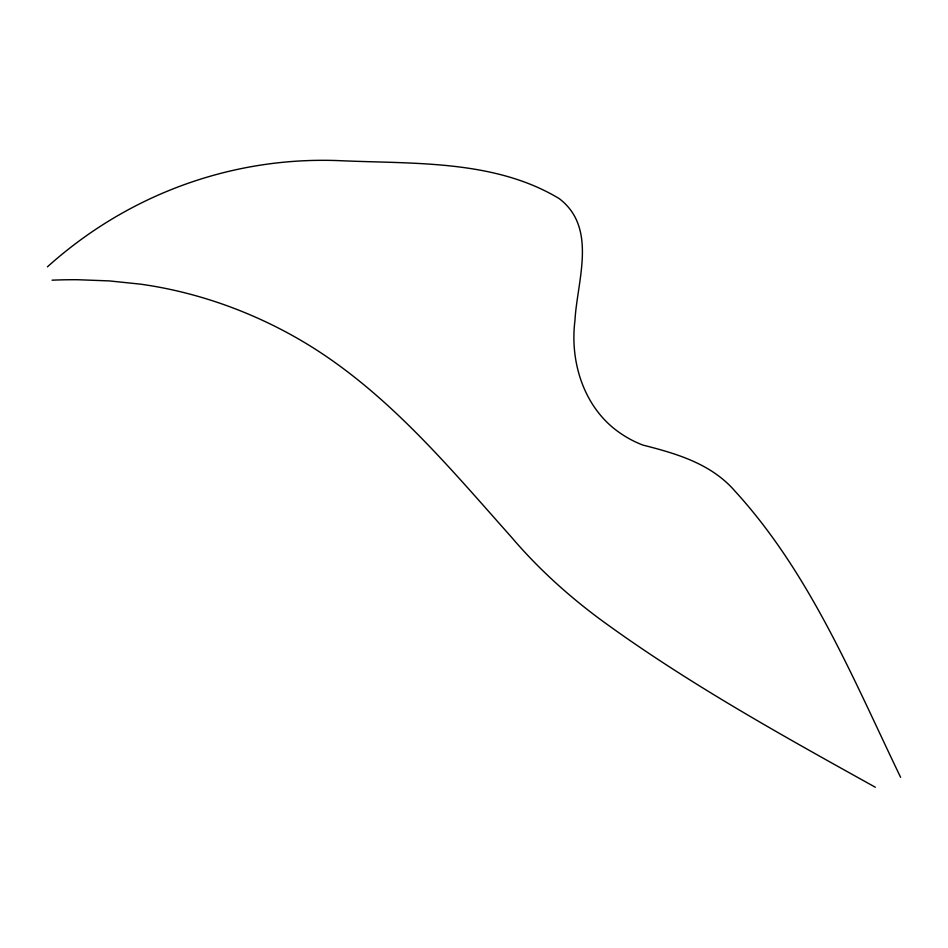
<?xml version="1.0" encoding="UTF-8"?>
<svg xmlns="http://www.w3.org/2000/svg" width="948" height="948" viewBox="0 0 948 948"><rect width="100%" height="100%" fill="white"/><g stroke="black" fill="none" stroke-linecap="round" stroke-linejoin="round"><path stroke-width="1.42" d="M47.4 266.862C128.17 194.186 233.315 155.721 341.884 160.757C414.501 163.933 494.761 159.714 559.19 198.594C597.797 227.947 577.095 280.655 574.938 320.732C569.641 362.503 584.3 408.588 620.087 433.035A87.986 70.827 15.8 0 0 642.91 445.086C676.445 453.582 711.166 463.667 734.819 490.957C809.959 573.054 852.904 678.27 900.6 777.301M875.348 787.243C782.384 735.565 688.912 683.911 602.774 621.224C569.227 596.671 538.215 568.634 511.268 536.947C450.774 469.047 391.453 397.508 313.871 348.26A532.148 459.567 -26.1 0 0 286.154 332.108C247.76 311.584 206.415 296.534 163.696 288.062A406.313 348.307 -19.3 0 0 140.482 284.151L109.21 280.904L77.546 279.719A500.366 434.966 -24.1 0 0 52.045 280.181"/></g></svg>
